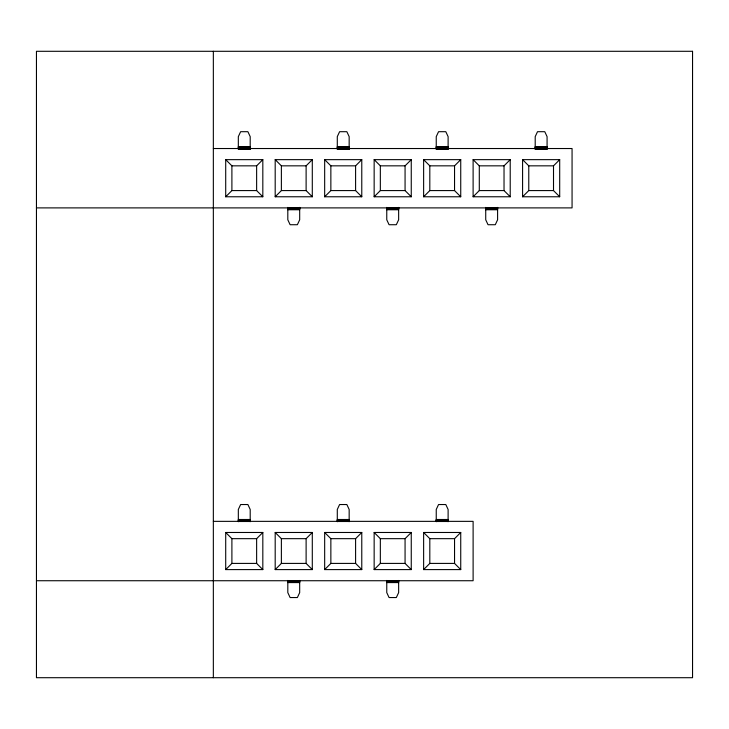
<?xml version="1.0" encoding="UTF-8"?>
<svg xmlns="http://www.w3.org/2000/svg" width="729" height="729" viewBox="0 0 729 729"><rect width="100%" height="100%" fill="white"/><g stroke="black" fill="none" stroke-linecap="round" stroke-linejoin="round"><path stroke-width="1.09" d="M225.708 196.766L231.895 190.579L231.895 165.838L225.708 159.651L225.708 196.766L262.823 196.766L262.823 159.651L225.708 159.651M231.895 165.838L256.635 165.838L262.823 159.651M275.188 196.766L281.376 190.579L281.376 165.838L275.188 159.651L275.188 196.766L312.294 196.766L312.294 159.651L275.188 159.651M312.294 196.766L306.116 190.579L306.116 165.838L312.294 159.651M324.669 196.766L330.857 190.579L330.857 165.838L324.669 159.651L361.775 159.651L361.775 196.766L324.669 196.766L324.669 159.651M330.857 165.838L355.597 165.838L361.775 159.651M374.15 196.766L380.338 190.579L380.338 165.838L374.15 159.651L374.15 196.766L411.256 196.766L411.256 159.651L374.15 159.651M411.256 196.766L405.069 190.579L405.069 165.838L411.256 159.651M423.631 196.766L429.809 190.579L429.809 165.838L423.631 159.651L423.631 196.766L460.737 196.766L460.737 159.651L423.631 159.651M429.809 165.838L454.55 165.838L460.737 159.651M473.112 196.766L479.29 190.579L479.29 165.838L473.112 159.651L510.218 159.651L510.218 196.766L473.112 196.766L473.112 159.651M479.29 165.838L504.031 165.838L510.218 159.651M522.584 196.766L528.771 190.579L553.511 190.579L559.699 196.766L522.584 196.766L522.584 159.651L559.699 159.651L559.699 196.766M553.511 190.579L553.511 165.838L559.699 159.651M225.708 569.595L231.895 563.408L231.895 538.667L225.708 532.48L225.708 569.595L262.823 569.595L262.823 532.48L225.708 532.48M231.895 538.667L256.635 538.667L262.823 532.48M275.188 569.595L281.376 563.408L281.376 538.667L275.188 532.48L275.188 569.595L312.294 569.595L312.294 532.48L275.188 532.48M312.294 569.595L306.116 563.408L306.116 538.667L312.294 532.48M324.669 569.595L330.857 563.408L330.857 538.667L324.669 532.48L324.669 569.595L361.775 569.595L361.775 532.48L324.669 532.48M330.857 538.667L355.597 538.667L361.775 532.48M374.15 569.595L380.338 563.408L380.338 538.667L374.15 532.48L411.256 532.48L411.256 569.595L374.15 569.595L374.15 532.48M411.256 569.595L405.069 563.408L405.069 538.667L411.256 532.48M423.631 569.595L429.809 563.408L429.809 538.667L423.631 532.48L423.631 569.595L460.737 569.595L460.737 532.48L423.631 532.48M429.809 538.667L454.55 538.667L460.737 532.48M238.328 146.666L250.202 146.666M337.29 146.666L349.164 146.666M436.243 146.666L448.116 146.666M535.204 146.666L547.078 146.666M238.328 147.048L250.202 147.048M337.29 147.048L349.164 147.048M436.243 147.048L448.116 147.048M535.204 147.048L547.078 147.048M238.328 147.431L250.202 147.431M337.29 147.431L349.164 147.431M436.243 147.431L448.116 147.431M535.204 147.431L547.078 147.431M238.328 147.787L250.202 147.787M337.29 147.787L349.164 147.787M436.243 147.787L448.116 147.787M535.204 147.787L547.078 147.787M238.328 148.124L250.202 148.124M337.29 148.124L349.164 148.124M436.243 148.124L448.116 148.124M535.204 148.124L547.078 148.124M238.328 148.415L250.202 148.415M337.29 148.415L349.164 148.415M436.243 148.415L448.116 148.415M535.204 148.415L547.078 148.415M213.342 148.525L572.065 148.525L572.065 207.893L36.45 207.893M238.328 148.67L250.202 148.67M337.29 148.67L349.164 148.67M436.243 148.67L448.116 148.67M535.204 148.67L547.078 148.67M238.328 148.871L250.202 148.871M337.29 148.871L349.164 148.871M436.243 148.871L448.116 148.871M535.204 148.871L547.078 148.871M238.328 149.017L250.202 149.017M337.29 149.017L349.164 149.017M436.243 149.017L448.116 149.017M535.204 149.017L547.078 149.017M281.376 165.838L306.116 165.838M380.338 165.838L405.069 165.838M522.584 159.651L528.771 165.838L553.511 165.838M231.895 190.579L256.635 190.579L262.823 196.766M281.376 190.579L306.116 190.579M330.857 190.579L355.597 190.579L361.775 196.766M380.338 190.579L405.069 190.579M429.809 190.579L454.55 190.579L460.737 196.766M479.29 190.579L504.031 190.579L510.218 196.766M287.809 207.546L299.683 207.546M386.762 207.546L398.645 207.546M485.724 207.546L497.597 207.546M287.809 207.747L299.683 207.747M386.762 207.747L398.645 207.747M485.724 207.747L497.597 207.747M287.809 208.002L299.683 208.002M386.762 208.002L398.645 208.002M485.724 208.002L497.597 208.002M287.809 208.303L299.683 208.303M386.762 208.303L398.645 208.303M485.724 208.303L497.597 208.303M287.809 208.631L299.683 208.631M386.762 208.631L398.645 208.631M485.724 208.631L497.597 208.631M287.809 208.986L299.683 208.986M386.762 208.986L398.645 208.986M485.724 208.986L497.597 208.986M287.809 209.369L299.683 209.369M386.762 209.369L398.645 209.369M485.724 209.369L497.597 209.369M287.809 209.752L299.683 209.752M386.762 209.752L398.645 209.752M485.724 209.752L497.597 209.752M238.328 519.495L250.202 519.495M337.29 519.495L349.164 519.495M436.243 519.495L448.116 519.495M238.328 519.886L250.202 519.886M337.29 519.886L349.164 519.886M436.243 519.886L448.116 519.886M238.328 520.26L250.202 520.26M337.29 520.26L349.164 520.26M436.243 520.26L448.116 520.26M238.328 520.615L250.202 520.615M337.29 520.615L349.164 520.615M436.243 520.615L448.116 520.615M238.328 520.953L250.202 520.953M337.29 520.953L349.164 520.953M436.243 520.953L448.116 520.953M238.328 521.244L250.202 521.244M337.29 521.244L349.164 521.244M436.243 521.244L448.116 521.244M213.342 521.353L473.112 521.353L473.112 580.731L36.45 580.731M238.328 521.499L250.202 521.499M337.29 521.499L349.164 521.499M436.243 521.499L448.116 521.499M281.376 538.667L306.116 538.667M380.338 538.667L405.069 538.667M231.895 563.408L256.635 563.408L262.823 569.595M281.376 563.408L306.116 563.408M330.857 563.408L355.597 563.408L361.775 569.595M380.338 563.408L405.069 563.408M429.809 563.408L454.55 563.408L460.737 569.595M287.809 580.831L299.683 580.831M386.762 580.831L398.645 580.831M287.809 581.131L299.683 581.131M386.762 581.131L398.645 581.131M287.809 581.46L299.683 581.46M386.762 581.46L398.645 581.46M287.809 581.815L299.683 581.815M386.762 581.815L398.645 581.815M287.809 582.198L299.683 582.198M386.762 582.198L398.645 582.198M287.809 582.58L299.683 582.58M386.762 582.58L398.645 582.58M547.078 149.108L547.078 136.642L544.773 131.694L537.51 131.694L535.204 136.642L535.204 149.108M528.771 165.838L528.771 190.579M504.031 165.838L504.031 190.579M497.597 207.4L497.597 219.775L495.292 224.723L488.029 224.723L485.724 219.775L485.724 207.4M454.55 165.838L454.55 190.579M454.55 538.667L454.55 563.408M448.116 149.108L448.116 136.642L445.811 131.694L438.557 131.694L436.243 136.642L436.243 149.108M448.116 521.7L448.116 509.48L445.811 504.532L438.557 504.532L436.243 509.48L436.243 521.7M398.645 207.4L398.645 219.775L396.33 224.723L389.076 224.723L386.762 219.775L386.762 207.4M398.645 580.448L398.645 592.604L396.33 597.552L389.076 597.552L386.762 592.604L386.762 580.448M355.597 165.838L355.597 190.579M355.597 538.667L355.597 563.408M349.164 149.108L349.164 136.642L346.858 131.694L339.596 131.694L337.29 136.642L337.29 149.108M349.164 521.7L349.164 509.48L346.858 504.532L339.596 504.532L337.29 509.48L337.29 521.7M299.683 207.4L299.683 219.775L297.377 224.723L290.115 224.723L287.809 219.775L287.809 207.4M299.683 580.448L299.683 592.604L297.377 597.552L290.115 597.552L287.809 592.604L287.809 580.448M256.635 165.838L256.635 190.579M256.635 538.667L256.635 563.408M250.202 149.108L250.202 136.642L247.896 131.694L240.634 131.694L238.328 136.642L238.328 149.108M250.202 521.7L250.202 509.48L247.896 504.532L240.634 504.532L238.328 509.48L238.328 521.7M213.342 51.294L213.342 677.706M692.55 51.294L36.45 51.294L36.45 677.706L692.55 677.706L692.55 51.294"/></g></svg>
